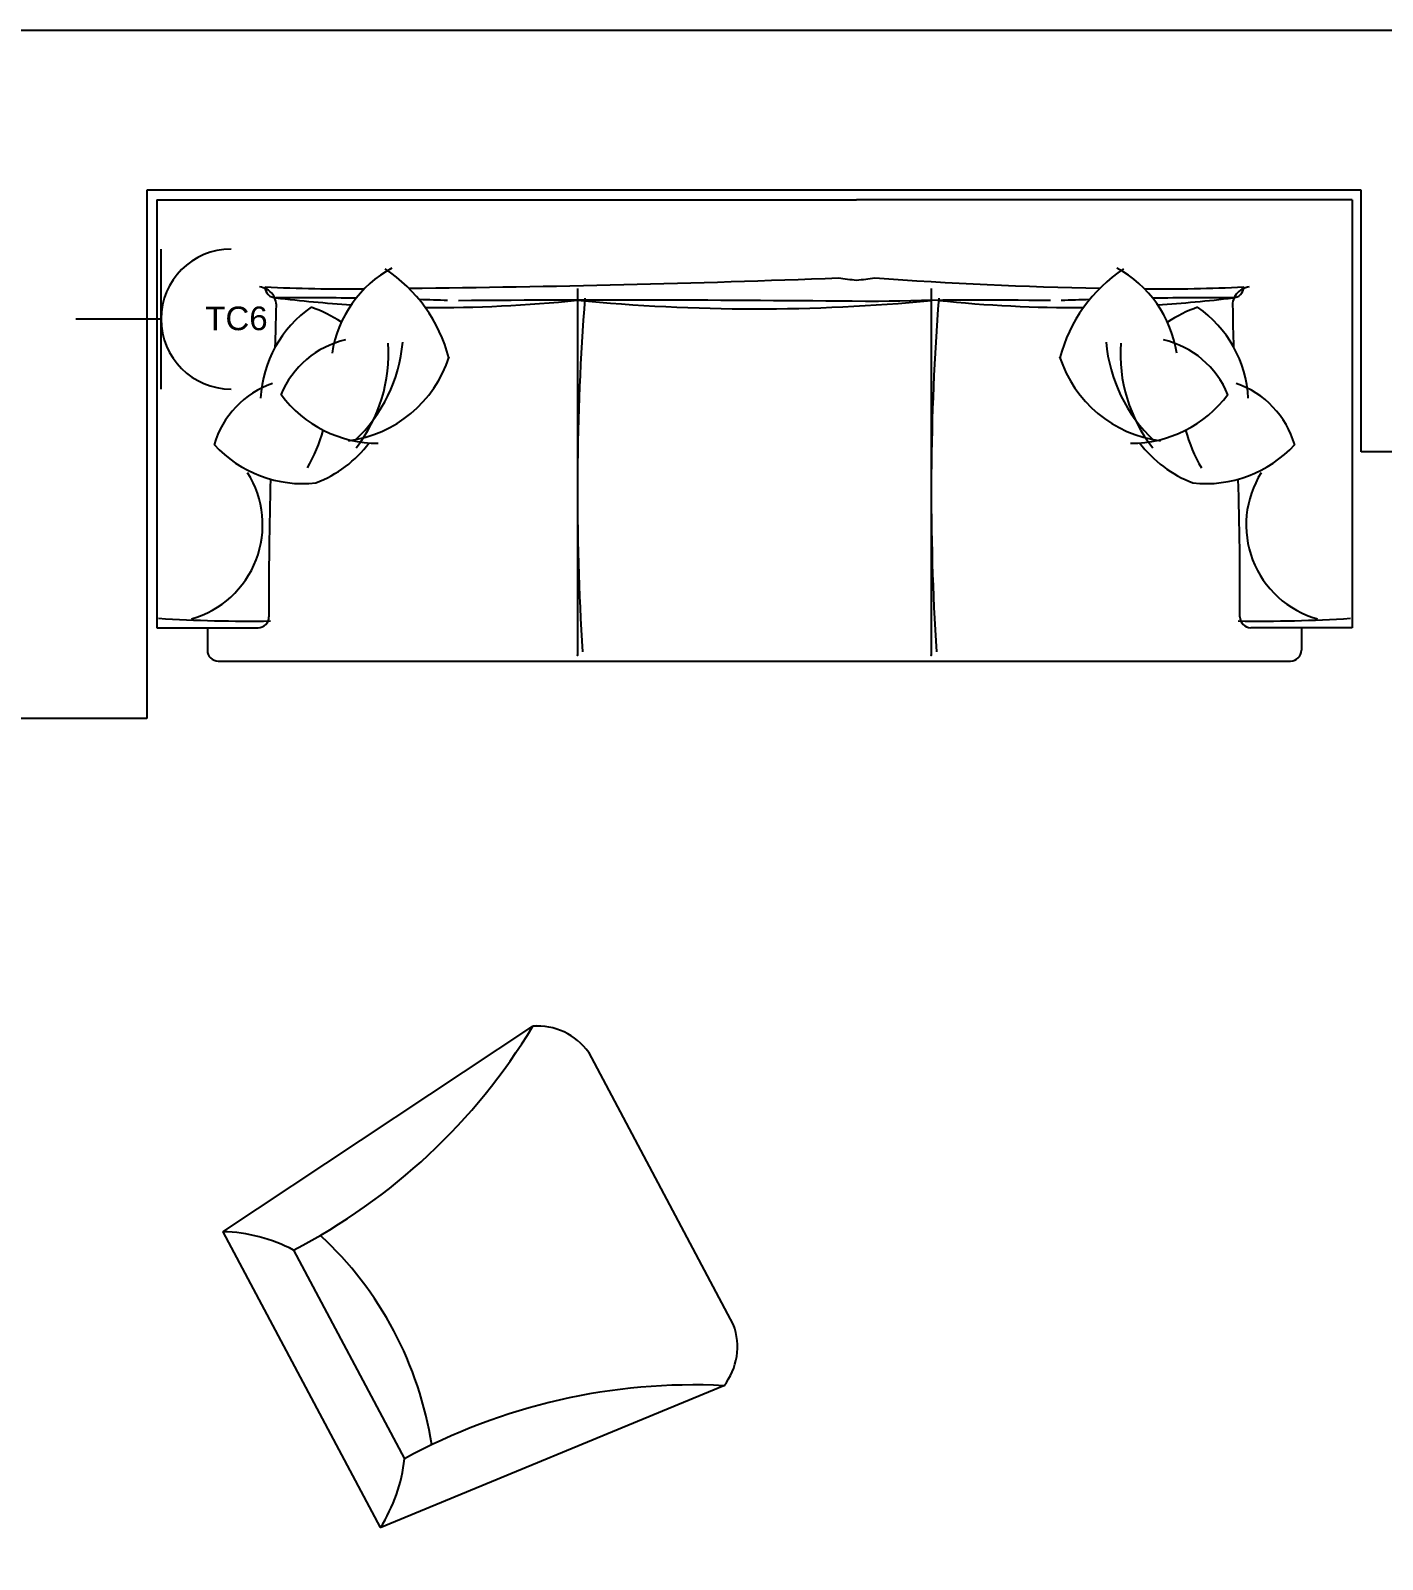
# Model space of a CAD drawing. Header units: millimetres. Extents: x 2377 to 4712, y -254 to 3188.
# Drawn here: x 2638.49 to 2670.32, y 1489.75 to 1525.75 of the extents above; entities that cross this region are included whole.
import ezdxf

# ---------------------------------------------------------------- set-up
doc = ezdxf.new("R2010")
doc.units = ezdxf.units.MM
doc.set_wipeout_variables(frame=1)
doc.layers.add('Enchufes', color=30, linetype='Continuous')
doc.layers.add('Mobiliario', color=254, linetype='Continuous')
doc.styles.get("Standard").update_dxf_attribs({"font": 'arial.ttf'})

# ---------------------------------------------------------------- blocks, each defined once
blk = doc.blocks.new('sl06-3')
blk.add_wipeout([(-1.0966, 0), (-1.0966, -0.7853), (-1.0036, -0.7853), (-1.0036, -0.8265), (-0.9978, -0.8406), (-0.9837, -0.8464), (0.9837, -0.8464), (0.9978, -0.8406), (1.0036, -0.8265), (1.0036, -0.7853), (1.0966, -0.7853), (1.0966, 0)])
for p, q in [((-1.0966, 0), (0.1875, 0)), ((-1.0966, 0), (-1.0966, -0.7853)), ((1.0966, 0), (0.1875, 0)), ((1.0966, 0), (1.0966, -0.7853)), ((-0.3246, -0.1625), (-0.3246, -0.8353)), ((0.3246, -0.1625), (0.3246, -0.8353)), ((-1.0966, -0.7853), (-0.9106, -0.7853)), ((-1.0036, -0.7853), (-1.0036, -0.8265)), ((1.0966, -0.7853), (0.9106, -0.7853)), ((1.0036, -0.7853), (1.0036, -0.8265)), ((-0.9837, -0.8464), (0.9837, -0.8464))]:
    blk.add_line(p, q)
for centre, radius, start, end in [((-0.5614, -0.3148), 0.2162, 118.6365, 171.075), ((-0.8324, -0.361), 0.281, 14.6616, 56.5316), ((0.8324, -0.361), 0.281, 123.4684, 165.3384), ((0.5614, -0.3148), 0.2162, 8.925, 61.3635), ((-0.9115, -0.1941), 0.0345, 350.3176, 84.0619), ((-0.7342, 3.5215), 3.685, 267.4551, 270.2867), ((-0.8779, -0.1598), 0.0199, 180, 270.2728), ((-0.9098, 27.8135), 27.9769, 270.56496, 272.17946), ((0.3306, 1.1932), 1.3481, 262.4802, 263.9065), ((0.0444, 1.1932), 1.3481, 276.0935, 277.5198), ((0.7788, 7.5377), 7.7012, 265.84509, 268.92239), ((0.7342, 3.5215), 3.685, 269.7133, 272.5449), ((0.9115, -0.1941), 0.0345, 95.9381, 189.6824), ((0.8779, -0.1598), 0.0199, 269.7272, 0), ((-0.835, -7.4686), 7.2889, 89.18036, 90.33624), ((-0.5824, 2.2686), 2.4661, 263.1189, 266.3413), ((-0.835, -7.4686), 7.2889, 87.86106, 88.27024), ((-0.5824, 2.2686), 2.4661, 269.4986, 276.0002), ((-0.2528, -43.6276), 43.4436, 89.36636, 90.38259), ((4.318, -0.5352), 4.6427, 175.6133, 183.6304), ((0.0029, 3.161), 3.361, 264.4086, 275.4919), ((0.4227, -7.1779), 6.994, 89.01484, 91.59854), ((4.9672, -0.5352), 4.6427, 175.6133, 183.6304), ((0.5874, 2.1912), 2.3887, 264.0009, 270.3979), ((0.835, -7.4686), 7.2889, 91.72976, 92.13894), ((0.835, -7.4686), 7.2889, 89.66376, 90.81964), ((0.5874, 2.1912), 2.3887, 273.6594, 276.9846), ((-0.6902, -0.3749), 0.2162, 124.6365, 177.075), ((-3.4155, -0.1761), 2.5381, 357.8878, 359.4607), ((-0.9087, -0.4612), 0.281, 57.5154, 70.1262), ((0.9087, -0.4612), 0.281, 109.8738, 122.4846), ((0.6902, -0.3749), 0.2162, 2.925, 55.3635), ((3.4155, -0.1761), 2.5381, 180.5393, 182.1122), ((-0.7126, -0.4211), 0.1685, 102.9198, 157.8067), ((-0.9251, -0.2363), 0.281, 313.1105, 354.9805), ((-0.9524, -0.2823), 0.281, 322.0792, 3.9492), ((0.9251, -0.2363), 0.281, 185.0195, 226.8895), ((0.9524, -0.2823), 0.281, 176.0508, 217.9208), ((0.7126, -0.4211), 0.1685, 22.1933, 77.0802), ((-0.7745, -0.2185), 0.2255, 277.5785, 341.9977), ((0.7745, -0.2185), 0.2255, 198.0023, 262.4215), ((-0.8295, -0.4964), 0.1685, 108.9198, 163.8067), ((-0.6906, -0.225), 0.2216, 216.585, 270.1295), ((0.6906, -0.225), 0.2216, 269.8705, 323.415), ((0.8295, -0.4964), 0.1685, 16.1933, 71.0802), ((-1.0627, -0.3498), 0.281, 329.6739, 345.032), ((-0.8859, -0.3091), 0.2255, 291.1732, 322.6277), ((0.8859, -0.3091), 0.2255, 217.3723, 248.8268), ((1.0627, -0.3498), 0.281, 194.968, 210.3261), ((-0.8281, -0.2991), 0.2216, 222.585, 276.1295), ((0.8281, -0.2991), 0.2216, 263.8705, 317.415), ((-1.0813, -0.5963), 0.1791, 285.638, 32.2993), ((1.0813, -0.5963), 0.1791, 147.7007, 254.362), ((6.3981, -0.7225), 7.2889, 178.34931, 180.33624), ((-6.3981, -0.7225), 7.2889, 359.66376, 1.65069), ((-0.9275, 1.8763), 2.6492, 266.4089, 270.8584), ((-0.9106, -0.7653), 0.0199, 270, 0.2728), ((0.9275, 1.8763), 2.6492, 269.1416, 273.5911), ((0.9106, -0.7653), 0.0199, 179.7272, 270), ((-0.9837, -0.8265), 0.0199, 180, 270), ((0.9837, -0.8265), 0.0199, 270, 0)]:
    blk.add_arc(centre, radius, start, end)
for p in [(-0.3246, -0.8353), (0.3246, -0.8353)]:
    blk.add_point(p)
blk = doc.blocks.new('sl06-1')
blk.add_wipeout([(0, -0.3127), (0, 0.3127), (0.6906, 0.3798), (0.7219, 0.361), (0.7398, 0.3422), (0.7501, 0.32), (0.7597, 0.2878), (0.7597, -0.2878), (0.7514, -0.3185), (0.7356, -0.3456), (0.7116, -0.3674), (0.6906, -0.3798)])
at = {"linetype": 'ByBlock'}
for p, q in [((0, 0.3127), (0.6906, 0.3798)), ((0, 0.3127), (0, -0.3127)), ((0.7597, -0.2878), (0.7597, 0.2878)), ((0.1001, 0.2206), (0.1001, -0.2206)), ((0, -0.3127), (0.6906, -0.3798))]:
    blk.add_line(p, q, dxfattribs=at)
for centre, radius, start, end in [((0.1135, 1.3453), 1.1248, 269.3185, 300.8671), ((0.6429, 0.2722), 0.1178, 7.6143, 66.1255), ((-0.1461, 0.0532), 0.2978, 34.1973, 60.6083), ((-0.4779, 0), 0.6726, 340.7839, 19.2161), ((-0.1461, -0.0532), 0.2978, 299.3917, 325.8027), ((0.1135, -1.3453), 1.1248, 59.1329, 90.6815), ((0.6429, -0.2722), 0.1178, 293.8745, 352.3857)]:
    blk.add_arc(centre, radius, start, end, dxfattribs=at)

msp = doc.modelspace()

# ---------------------------------------------------------------- linework, layer by layer
at = {"transparency": 33554687}
for p, q in [((2676.44, 1525.747), (2637.422, 1525.747)), ((2641.226, 1521.987), (2641.226, 1509.552)), ((2669.815, 1521.987), (2641.226, 1521.987)), ((2669.815, 1515.828), (2669.815, 1521.987)), ((2690.207, 1515.828), (2669.815, 1515.828)), ((2641.226, 1509.552), (2612.064, 1509.552))]:
    msp.add_line(p, q, dxfattribs=at)

# ---------------------------------------------------------------- block references
at = {"layer": 'Mobiliario', "transparency": 33554687, "xscale": 12.83268075338624, "yscale": 12.83268075338624, "zscale": 12.83268075338624}
msp.add_blockref('sl06-3', (2655.529, 1521.761), dxfattribs=at)
at = {"layer": 'Mobiliario', "transparency": 33554687, "xscale": 12.62028263658508, "yscale": 12.62028263658508, "zscale": 12.62028263658508, "rotation": 27.99617289853153}
msp.add_blockref('sl06-1', (2644.867, 1493.981), dxfattribs=at)

# ---------------------------------------------------------------- wipeouts: each hides what was drawn before it
at = {"transparency": 33554687}
msp.add_wipeout([(2664.822, 1507.438), (2664.822, 1501.483), (2655.891, 1501.483), (2655.891, 1507.438)], dxfattribs=at).dxf.layer = 'Mobiliario'

# ---------------------------------------------------------------- next in the draw order: linework, layer by layer
at = {"layer": 'Enchufes', "transparency": 33554687}
for p, q in [((2641.559, 1517.307), (2641.559, 1520.603)), ((2641.559, 1518.955), (2639.551, 1518.955))]:
    msp.add_line(p, q, dxfattribs=at)
msp.add_arc((2643.207, 1518.955), 1.648, 89.9999, 269.9999, dxfattribs=at)

# ---------------------------------------------------------------- next in the draw order: texts
at = {"layer": 'Enchufes', "transparency": 33554687, "insert": (2642.6, 1519.249), "char_height": 0.5564, "attachment_point": 1}
msp.add_mtext_dynamic_manual_height_columns('TC6', width=1.97357, gutter_width=2.782, heights=[0], dxfattribs=at)

doc.saveas('drawing.dxf')
